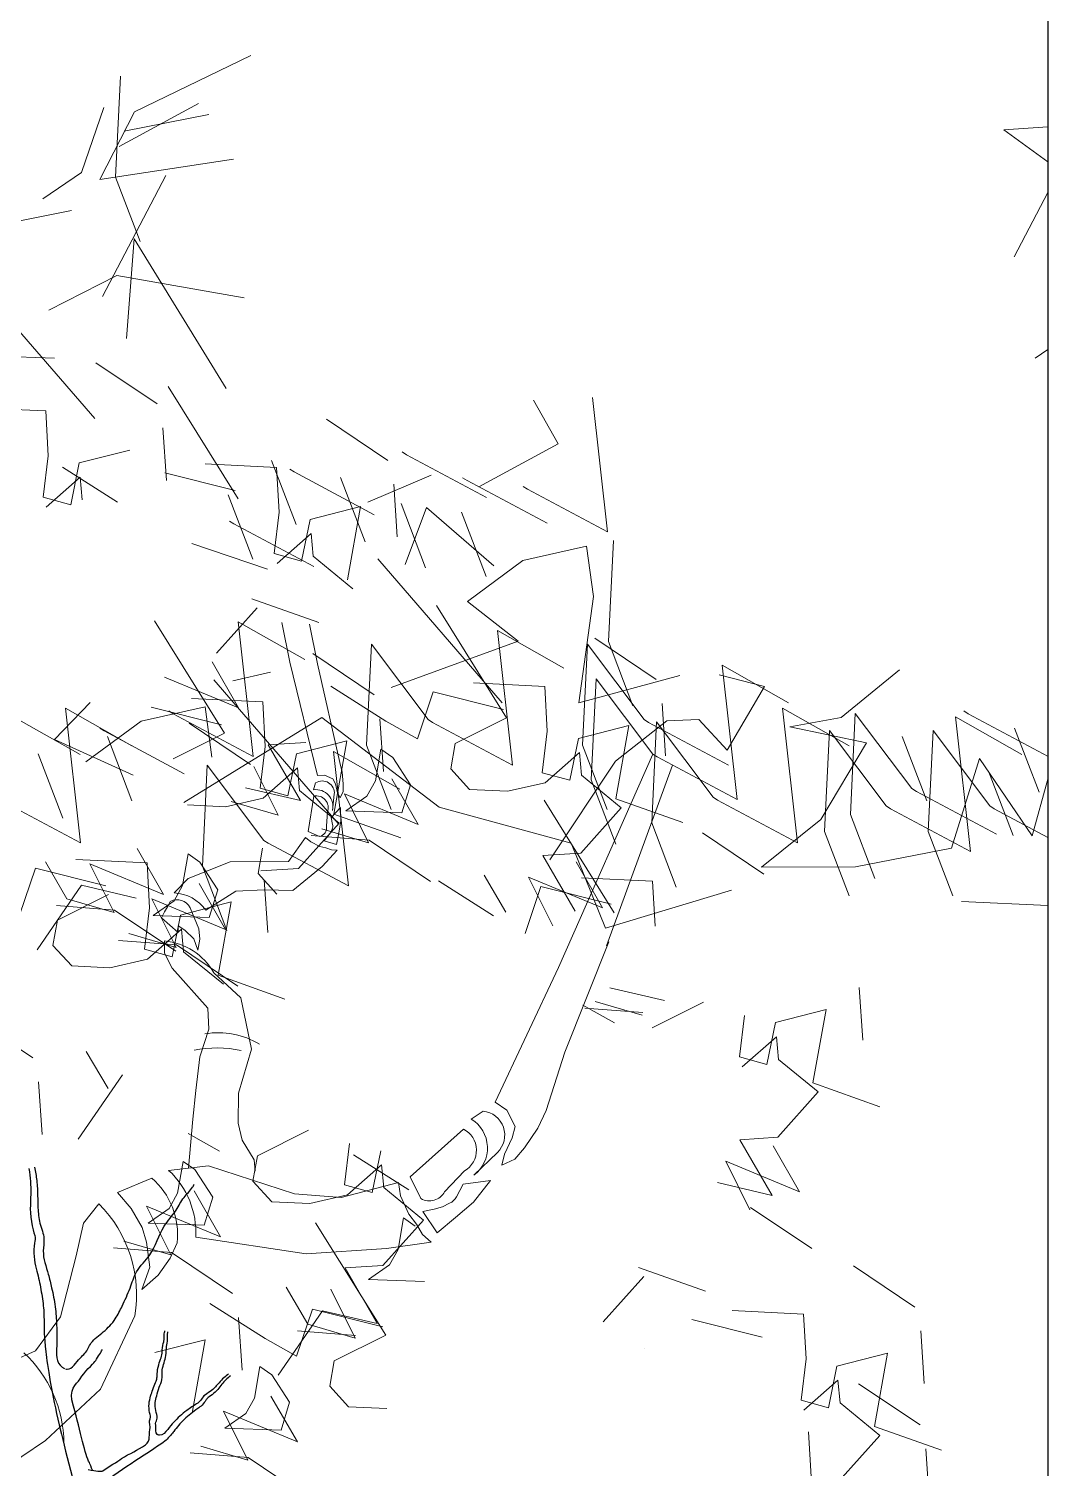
# Model space of a CAD drawing. Header units: inches. Extents: x 0.9 to 45.9, y 0.4 to 30.4.
# Drawn here: x 20.331 to 20.985, y 3.866 to 4.788 of the extents above; entities that cross this region are included whole.
import ezdxf

# ---------------------------------------------------------------- set-up
doc = ezdxf.new("R2010")
doc.units = ezdxf.units.IN
doc.header["$MEASUREMENT"] = 0
doc.layers.add('ARBOLES', color=3, linetype='Continuous', lineweight=0)
doc.layers.add('MUROS', color=9, linetype='Continuous')

# ---------------------------------------------------------------- blocks, each defined once
blk = doc.blocks.new('drbsh')
at = {"layer": 'ARBOLES'}
for p, q in [((2066.3863, 1326.096), (2066.3434, 1326.1248)), ((2066.3939, 1326.1083), (2066.4429, 1326.0297)), ((2066.2587, 1326.0935), (2066.3085, 1326.0911)), ((2066.3085, 1326.0911), (2066.3102, 1326.0598)), ((2066.5475, 1326.0566), (2066.5046, 1326.0854)), ((2066.3928, 1326.0425), (2066.3903, 1326.0793)), ((2066.3319, 1326.0548), (2066.3672, 1326.0638)), ((2066.3102, 1326.0598), (2066.3067, 1326.0309)), ((2066.3102, 1326.0598), (2066.3102, 1326.0598)), ((2066.3201, 1326.0519), (2066.3587, 1326.0275)), ((2066.326, 1326.0256), (2066.3319, 1326.0548)), ((2066.4199, 1326.0542), (2066.4696, 1326.0517)), ((2066.3088, 1326.0239), (2066.3326, 1326.0449)), ((2066.3326, 1326.0449), (2066.334, 1326.0291)), ((2066.3917, 1326.048), (2066.4408, 1326.0356)), ((2066.4696, 1326.0517), (2066.4714, 1326.0204)), ((2066.554, 1326.0032), (2066.5515, 1326.0399)), ((2066.3067, 1326.0309), (2066.326, 1326.0256)), ((2066.3587, 1326.0275), (2066.3587, 1326.0275)), ((2066.4931, 1326.0154), (2066.5284, 1326.0244)), ((2066.5284, 1326.0244), (2066.5193, 1325.9732)), ((2066.4714, 1326.0204), (2066.4679, 1325.9915)), ((2066.4714, 1326.0204), (2066.4714, 1326.0204)), ((2066.4872, 1325.9862), (2066.4931, 1326.0154)), ((2066.47, 1325.9845), (2066.4938, 1326.0056)), ((2066.4938, 1326.0056), (2066.4952, 1325.9897)), ((2066.4679, 1325.9915), (2066.4872, 1325.9862)), ((2066.4952, 1325.9897), (2066.523, 1325.967)), ((2066.4561, 1325.9536), (2066.4278, 1325.9219)), ((2066.4524, 1325.9599), (2066.4991, 1325.9433)), ((2066.5814, 1325.9553), (2066.6303, 1325.8767)), ((2066.3844, 1325.9446), (2066.4333, 1325.866)), ((2066.7349, 1325.9036), (2066.692, 1325.9324)), ((2066.5379, 1325.8929), (2066.495, 1325.9217)), ((2066.443, 1325.8838), (2066.4246, 1325.9159)), ((2066.3914, 1325.9052), (2066.443, 1325.8838)), ((2066.4392, 1325.9027), (2066.4655, 1325.9088)), ((2066.6073, 1325.9012), (2066.6571, 1325.8987)), ((2066.5075, 1325.8989), (2066.5461, 1325.8745)), ((2066.5681, 1325.8621), (2066.5791, 1325.895)), ((2066.5791, 1325.895), (2066.6283, 1325.8826)), ((2066.6571, 1325.8987), (2066.6588, 1325.8674)), ((2066.3821, 1325.8843), (2066.4313, 1325.8719)), ((2066.4103, 1325.8904), (2066.4601, 1325.888)), ((2066.4601, 1325.888), (2066.4618, 1325.8567)), ((2066.7414, 1325.8502), (2066.7389, 1325.8869)), ((2066.4515, 1325.8442), (2066.4087, 1325.873)), ((2066.5444, 1325.8394), (2066.5419, 1325.8761)), ((2066.5461, 1325.8745), (2066.5461, 1325.8745)), ((2066.5461, 1325.8745), (2066.5681, 1325.8621)), ((2066.6303, 1325.8767), (2066.5944, 1325.8588)), ((2066.6805, 1325.8624), (2066.7158, 1325.8714)), ((2066.7158, 1325.8714), (2066.7067, 1325.8202)), ((2066.4333, 1325.866), (2066.3974, 1325.8481)), ((2066.6588, 1325.8674), (2066.6553, 1325.8385)), ((2066.6588, 1325.8674), (2066.6588, 1325.8674)), ((2066.6746, 1325.8332), (2066.6805, 1325.8624)), ((2066.4618, 1325.8567), (2066.4583, 1325.8278)), ((2066.4618, 1325.8567), (2066.4618, 1325.8567)), ((2066.4902, 1325.8595), (2066.4638, 1325.8579)), ((2066.4638, 1325.8579), (2066.4863, 1325.819)), ((2066.4776, 1325.8224), (2066.4835, 1325.8517)), ((2066.4835, 1325.8517), (2066.5188, 1325.8607)), ((2066.5188, 1325.8607), (2066.5097, 1325.8095)), ((2066.5387, 1325.8327), (2066.5426, 1325.855)), ((2066.5426, 1325.855), (2066.5508, 1325.8492)), ((2066.5944, 1325.8588), (2066.5914, 1325.8411)), ((2066.6574, 1325.8315), (2066.6812, 1325.8526)), ((2066.6812, 1325.8526), (2066.6826, 1325.8367)), ((2066.4708, 1325.8088), (2066.4538, 1325.8428)), ((2066.4604, 1325.8208), (2066.4842, 1325.8418)), ((2066.4842, 1325.8418), (2066.4856, 1325.826)), ((2066.5508, 1325.8492), (2066.5632, 1325.8299)), ((2066.5914, 1325.8411), (2066.6044, 1325.8268)), ((2066.5327, 1325.8221), (2066.5387, 1325.8327)), ((2066.5687, 1325.8022), (2066.5502, 1325.8343)), ((2066.6311, 1325.8255), (2066.6574, 1325.8315)), ((2066.6553, 1325.8385), (2066.6746, 1325.8332)), ((2066.6826, 1325.8367), (2066.7104, 1325.814)), ((2066.4341, 1325.8147), (2066.4604, 1325.8208)), ((2066.4863, 1325.819), (2066.4481, 1325.8279)), ((2066.4583, 1325.8278), (2066.4776, 1325.8224)), ((2066.4856, 1325.826), (2066.5134, 1325.8033)), ((2066.5171, 1325.8237), (2066.5687, 1325.8022)), ((2066.534, 1325.7896), (2066.5171, 1325.8237)), ((2066.518, 1325.8119), (2066.5327, 1325.8221)), ((2066.5632, 1325.8299), (2066.5572, 1325.8105)), ((2066.6044, 1325.8268), (2066.6311, 1325.8255)), ((2066.4074, 1325.8161), (2066.4341, 1325.8147)), ((2066.4379, 1325.8184), (2066.4708, 1325.8088)), ((2066.5572, 1325.8105), (2066.518, 1325.8119)), ((2066.6566, 1325.8193), (2066.7055, 1325.7407)), ((2066.7104, 1325.814), (2066.6821, 1325.7823)), ((2066.7067, 1325.8202), (2066.7534, 1325.8036)), ((2066.5134, 1325.8033), (2066.4851, 1325.7716)), ((2066.5097, 1325.8095), (2066.5564, 1325.7929)), ((2066.5343, 1325.7914), (2066.4938, 1325.7946)), ((2066.5012, 1325.7993), (2066.534, 1325.7896)), ((2066.5772, 1325.7626), (2066.5343, 1325.7914)), ((2066.8101, 1325.7676), (2066.7672, 1325.7964)), ((2066.3908, 1325.7534), (2066.3724, 1325.7855)), ((2066.4041, 1325.7596), (2066.408, 1325.7818)), ((2066.408, 1325.7818), (2066.4162, 1325.7761)), ((2066.4599, 1325.7857), (2066.4568, 1325.768)), ((2066.6821, 1325.7823), (2066.6556, 1325.7807)), ((2066.6556, 1325.7807), (2066.6782, 1325.7417)), ((2066.2902, 1325.7389), (2066.3013, 1325.7718)), ((2066.3013, 1325.7718), (2066.3504, 1325.7594)), ((2066.3082, 1325.7763), (2066.3233, 1325.7504)), ((2066.3295, 1325.7779), (2066.3792, 1325.7755)), ((2066.3392, 1325.7748), (2066.3908, 1325.7534)), ((2066.3562, 1325.7408), (2066.3392, 1325.7748)), ((2066.3792, 1325.7755), (2066.381, 1325.7441)), ((2066.4162, 1325.7761), (2066.4287, 1325.7568)), ((2066.4851, 1325.7716), (2066.4586, 1325.7699)), ((2066.6973, 1325.7442), (2066.6789, 1325.7763)), ((2066.4341, 1325.7291), (2066.4156, 1325.7612)), ((2066.4568, 1325.768), (2066.4698, 1325.7537)), ((2066.4636, 1325.7269), (2066.4611, 1325.7636)), ((2066.5827, 1325.7629), (2066.6213, 1325.7385)), ((2066.6147, 1325.767), (2066.6298, 1325.7412)), ((2066.6457, 1325.7656), (2066.6973, 1325.7442)), ((2066.6627, 1325.7316), (2066.6457, 1325.7656)), ((2066.6826, 1325.7651), (2066.7323, 1325.7627)), ((2066.7323, 1325.7627), (2066.7341, 1325.7314)), ((2066.3334, 1325.7599), (2066.3025, 1325.7149)), ((2066.3524, 1325.7535), (2066.3166, 1325.7356)), ((2066.3233, 1325.7504), (2066.3562, 1325.7408)), ((2066.3717, 1325.7509), (2066.3334, 1325.7599)), ((2066.3825, 1325.7505), (2066.4341, 1325.7291)), ((2066.3995, 1325.7165), (2066.3825, 1325.7505)), ((2066.3982, 1325.7489), (2066.4041, 1325.7596)), ((2066.4287, 1325.7568), (2066.4226, 1325.7374)), ((2066.6433, 1325.7261), (2066.6543, 1325.759)), ((2066.6543, 1325.759), (2066.7035, 1325.7466)), ((2066.3565, 1325.7426), (2066.316, 1325.7457)), ((2066.3994, 1325.7138), (2066.3565, 1325.7426)), ((2066.381, 1325.7441), (2066.3775, 1325.7153)), ((2066.381, 1325.7441), (2066.381, 1325.7441)), ((2066.3835, 1325.7388), (2066.3982, 1325.7489)), ((2066.4027, 1325.7391), (2066.438, 1325.7482)), ((2066.438, 1325.7482), (2066.4288, 1325.697)), ((2066.3166, 1325.7356), (2066.3135, 1325.7179)), ((2066.4226, 1325.7374), (2066.3835, 1325.7388)), ((2066.3967, 1325.7099), (2066.4027, 1325.7391)), ((2066.3997, 1325.7183), (2066.3593, 1325.7214)), ((2066.3666, 1325.7261), (2066.3995, 1325.7165)), ((2066.3796, 1325.7083), (2066.4033, 1325.7293)), ((2066.4033, 1325.7293), (2066.4048, 1325.7135)), ((2066.3135, 1325.7179), (2066.3266, 1325.7036)), ((2066.3775, 1325.7153), (2066.3967, 1325.7099)), ((2066.4426, 1325.6895), (2066.3997, 1325.7183)), ((2066.4048, 1325.7135), (2066.4326, 1325.6908)), ((2066.3266, 1325.7036), (2066.3532, 1325.7022)), ((2066.3532, 1325.7022), (2066.3796, 1325.7083)), ((2066.4288, 1325.697), (2066.4755, 1325.6804)), ((2066.7406, 1325.6793), (2066.7024, 1325.6883)), ((2066.8791, 1325.6517), (2066.8766, 1325.6885)), ((2066.6837, 1325.6761), (2066.6837, 1325.6761)), ((2066.6837, 1325.6761), (2066.7057, 1325.6637)), ((2066.7254, 1325.671), (2066.6849, 1325.6741)), ((2066.6922, 1325.6788), (2066.7251, 1325.6692)), ((2066.7679, 1325.6783), (2066.7321, 1325.6604)), ((2066.8182, 1325.664), (2066.8535, 1325.673)), ((2066.8535, 1325.673), (2066.8443, 1325.6218)), ((2066.2994, 1325.6394), (2066.2565, 1325.6682)), ((2066.7965, 1325.669), (2066.793, 1325.6401)), ((2066.7965, 1325.669), (2066.7965, 1325.669)), ((2066.8122, 1325.6348), (2066.8182, 1325.664)), ((2066.795, 1325.6331), (2066.8188, 1325.6541)), ((2066.8188, 1325.6541), (2066.8203, 1325.6383)), ((2066.3368, 1325.6438), (2066.352, 1325.618)), ((2066.793, 1325.6401), (2066.8122, 1325.6348)), ((2066.8203, 1325.6383), (2066.848, 1325.6156)), ((2066.3059, 1325.5859), (2066.3034, 1325.6227)), ((2066.3621, 1325.6274), (2066.3311, 1325.5825)), ((2066.8443, 1325.6218), (2066.891, 1325.6052)), ((2066.848, 1325.6156), (2066.8197, 1325.5839)), ((2066.4079, 1325.5866), (2066.4079, 1325.5866)), ((2066.4079, 1325.5866), (2066.4299, 1325.5742)), ((2066.4921, 1325.5888), (2066.4563, 1325.5709)), ((2066.5207, 1325.5795), (2066.5172, 1325.5506)), ((2066.5207, 1325.5795), (2066.5207, 1325.5795)), ((2066.8197, 1325.5839), (2066.7933, 1325.5822)), ((2066.7933, 1325.5822), (2066.8158, 1325.5433)), ((2066.4563, 1325.5709), (2066.4532, 1325.5532)), ((2066.5234, 1325.5716), (2066.562, 1325.5472)), ((2066.5364, 1325.5453), (2066.5424, 1325.5745)), ((2066.835, 1325.5458), (2066.8165, 1325.5778)), ((2066.4005, 1325.5448), (2066.4044, 1325.567)), ((2066.4044, 1325.567), (2066.4126, 1325.5613)), ((2066.4126, 1325.5613), (2066.4251, 1325.542)), ((2066.5192, 1325.5436), (2066.543, 1325.5646)), ((2066.543, 1325.5646), (2066.5445, 1325.5488)), ((2066.7834, 1325.5672), (2066.835, 1325.5458)), ((2066.8003, 1325.5331), (2066.7834, 1325.5672)), ((2066.4532, 1325.5532), (2066.4663, 1325.5389)), ((2066.5172, 1325.5506), (2066.5364, 1325.5453)), ((2066.8158, 1325.5433), (2066.7776, 1325.5522)), ((2066.3946, 1325.5341), (2066.4005, 1325.5448)), ((2066.4305, 1325.5143), (2066.4121, 1325.5464)), ((2066.4251, 1325.542), (2066.4191, 1325.5226)), ((2066.4929, 1325.5376), (2066.5192, 1325.5436)), ((2066.5445, 1325.5488), (2066.5722, 1325.5261)), ((2066.562, 1325.5472), (2066.562, 1325.5472)), ((2066.3789, 1325.5357), (2066.4305, 1325.5143)), ((2066.3959, 1325.5017), (2066.3789, 1325.5357)), ((2066.3799, 1325.524), (2066.3946, 1325.5341)), ((2066.4663, 1325.5389), (2066.4929, 1325.5376)), ((2066.8435, 1325.5062), (2066.8006, 1325.5349)), ((2066.4191, 1325.5226), (2066.3799, 1325.524)), ((2066.4969, 1325.5242), (2066.5459, 1325.4456)), ((2066.5722, 1325.5261), (2066.5439, 1325.4944)), ((2066.5546, 1325.5054), (2066.5584, 1325.5276)), ((2066.5584, 1325.5276), (2066.5666, 1325.5219)), ((2066.363, 1325.5113), (2066.3959, 1325.5017)), ((2066.3962, 1325.5035), (2066.3557, 1325.5066)), ((2066.439, 1325.4747), (2066.3962, 1325.5035)), ((2066.5486, 1325.4947), (2066.5546, 1325.5054)), ((2066.5439, 1325.4944), (2066.5175, 1325.4927)), ((2066.5175, 1325.4927), (2066.54, 1325.4538)), ((2066.5339, 1325.4846), (2066.5486, 1325.4947)), ((2066.7225, 1325.4929), (2066.7692, 1325.4763)), ((2066.9155, 1325.4653), (2066.8727, 1325.4941)), ((2066.4765, 1325.4791), (2066.4916, 1325.4533)), ((2066.5731, 1325.4832), (2066.5339, 1325.4846)), ((2066.7263, 1325.4867), (2066.6979, 1325.455)), ((2066.5245, 1325.4436), (2066.5076, 1325.4777)), ((2066.4231, 1325.4678), (2066.4617, 1325.4434)), ((2066.5018, 1325.4627), (2066.4708, 1325.4178)), ((2066.4836, 1325.431), (2066.4947, 1325.4639)), ((2066.4947, 1325.4639), (2066.5438, 1325.4515)), ((2066.54, 1325.4538), (2066.5018, 1325.4627)), ((2066.788, 1325.4629), (2066.8377, 1325.4604)), ((2066.8377, 1325.4604), (2066.8395, 1325.4291)), ((2066.4456, 1325.4213), (2066.4431, 1325.458)), ((2066.4916, 1325.4533), (2066.5245, 1325.4436)), ((2066.7597, 1325.4567), (2066.8089, 1325.4443)), ((2066.3847, 1325.4335), (2066.4199, 1325.4425)), ((2066.4199, 1325.4425), (2066.4108, 1325.3913)), ((2066.4617, 1325.4434), (2066.4617, 1325.4434)), ((2066.4617, 1325.4434), (2066.4836, 1325.431)), ((2066.5248, 1325.4454), (2066.4843, 1325.4486)), ((2066.5459, 1325.4456), (2066.51, 1325.4277)), ((2066.9221, 1325.4119), (2066.9196, 1325.4486)), ((2066.7267, 1325.4362), (2066.7267, 1325.4362)), ((2066.8395, 1325.4291), (2066.836, 1325.4002)), ((2066.8395, 1325.4291), (2066.8395, 1325.4291)), ((2066.8611, 1325.4241), (2066.8964, 1325.4331)), ((2066.8964, 1325.4331), (2066.8873, 1325.382)), ((2066.4543, 1325.4016), (2066.4581, 1325.4238)), ((2066.4581, 1325.4238), (2066.4663, 1325.4181)), ((2066.51, 1325.4277), (2066.5069, 1325.41)), ((2066.8552, 1325.3949), (2066.8611, 1325.4241)), ((2066.4663, 1325.4181), (2066.4788, 1325.3988)), ((2066.5069, 1325.41), (2066.52, 1325.3957)), ((2066.838, 1325.3932), (2066.8618, 1325.4143)), ((2066.8618, 1325.4143), (2066.8633, 1325.3984)), ((2066.9191, 1325.383), (2066.8762, 1325.4118)), ((2066.4483, 1325.3909), (2066.4543, 1325.4016)), ((2066.4842, 1325.3711), (2066.4658, 1325.4032)), ((2066.4788, 1325.3988), (2066.4728, 1325.3794)), ((2066.836, 1325.4002), (2066.8552, 1325.3949)), ((2066.4326, 1325.3925), (2066.4842, 1325.3711)), ((2066.4496, 1325.3585), (2066.4326, 1325.3925)), ((2066.4336, 1325.3808), (2066.4483, 1325.3909)), ((2066.52, 1325.3957), (2066.5466, 1325.3944)), ((2066.8633, 1325.3984), (2066.891, 1325.3757)), ((2066.4728, 1325.3794), (2066.4336, 1325.3808)), ((2066.8873, 1325.382), (2066.934, 1325.3653)), ((2066.8413, 1325.3781), (2066.8431, 1325.3468)), ((2066.891, 1325.3757), (2066.8627, 1325.344)), ((2066.4499, 1325.3603), (2066.4094, 1325.3634)), ((2066.4167, 1325.3681), (2066.4496, 1325.3585)), ((2066.4928, 1325.3315), (2066.4499, 1325.3603)), ((2066.9256, 1325.3295), (2066.9231, 1325.3663))]:
    blk.add_line(p, q, dxfattribs=at)
at = {"layer": 'ARBOLES', "color": 40, "lineweight": -3, "ltscale": 0.05}
for points, knots in [([(2066.2967, 1325.5621), (2066.2977, 1325.5556), (2066.2981, 1325.5506), (2066.2978, 1325.5377), (2066.2971, 1325.5305), (2066.2999, 1325.5181), (2066.3008, 1325.5154), (2066.3012, 1325.5129), (2066.3011, 1325.5122), (2066.3003, 1325.5075), (2066.3, 1325.5037), (2066.3006, 1325.4975), (2066.3012, 1325.4947), (2066.303, 1325.4872), (2066.304, 1325.4836), (2066.3056, 1325.4748), (2066.3063, 1325.4704), (2066.3072, 1325.4621), (2066.3073, 1325.4578), (2066.3073, 1325.4496), (2066.3072, 1325.4458), (2066.3094, 1325.4251), (2066.3129, 1325.4042), (2066.3215, 1325.3674), (2066.3297, 1325.3355), (2066.3364, 1325.3103), (2066.3368, 1325.2856), (2066.3353, 1325.2568), (2066.3332, 1325.2453), (2066.3369, 1325.2323)], [0, 0, 0, 0, 0.0980861, 0.0980861, 0.1961721, 0.1961721, 0.2420974, 0.2420974, 0.2765232, 0.2765232, 0.3109491, 0.3109491, 0.345375, 0.345375, 0.4142268, 0.4142268, 0.4830785, 0.4830785, 0.5519303, 0.5519303, 0.6142308, 0.6142308, 0.6614213, 0.6614213, 0.6966575, 0.6966575, 0.7162255, 0.7162255, 0.7199722, 0.7199722, 0.7199722, 0.7199722]), ([(2066.3006, 1325.5629), (2066.3012, 1325.5598), (2066.3025, 1325.5532), (2066.3028, 1325.5437), (2066.303, 1325.5338), (2066.3038, 1325.5236), (2066.3082, 1325.514), (2066.3056, 1325.5017), (2066.3099, 1325.4905), (2066.3129, 1325.4776), (2066.3154, 1325.4658), (2066.3162, 1325.452), (2066.3163, 1325.4386), (2066.3155, 1325.4257), (2066.321, 1325.4227), (2066.3216, 1325.4224)], [0, 0, 0, 0, 0.0468367, 0.0998506, 0.1412475, 0.1951598, 0.2515602, 0.2924568, 0.3756672, 0.4238041, 0.490557, 0.5552215, 0.6264429, 0.7027791, 0.7118069, 0.7118069, 0.7118069, 0.7118069]), ([(2066.3223, 1325.4222), (2066.3227, 1325.422), (2066.3268, 1325.4213), (2066.3306, 1325.4287), (2066.3371, 1325.4335), (2066.34, 1325.4418), (2066.3492, 1325.4478), (2066.3571, 1325.4562), (2066.3624, 1325.4671), (2066.3675, 1325.4779), (2066.3713, 1325.4914), (2066.3841, 1325.5028), (2066.3884, 1325.5202), (2066.3994, 1325.5317), (2066.4043, 1325.542), (2066.41, 1325.5469), (2066.4118, 1325.5504), (2066.4122, 1325.5511)], [0.7156963, 0.7156963, 0.7156963, 0.7156963, 0.7216676, 0.7802199, 0.8039326, 0.8461499, 0.9039979, 0.9656301, 1.0159928, 1.0842666, 1.1445411, 1.2190615, 1.3304509, 1.4000223, 1.4515967, 1.497995, 1.5097042, 1.5097042, 1.5097042, 1.5097042]), ([(2066.3817, 1325.3885), (2066.3817, 1325.3885), (2066.3815, 1325.3896), (2066.3806, 1325.3936), (2066.3805, 1325.3957), (2066.3808, 1325.3997), (2066.3813, 1325.4016), (2066.3822, 1325.4048), (2066.3827, 1325.4062), (2066.3838, 1325.4094), (2066.3845, 1325.4112), (2066.3857, 1325.4139), (2066.386, 1325.4148), (2066.3863, 1325.4168), (2066.3863, 1325.4183), (2066.3866, 1325.4222), (2066.3872, 1325.4245), (2066.3884, 1325.4281), (2066.389, 1325.4297), (2066.3897, 1325.4323), (2066.3897, 1325.4336), (2066.39, 1325.4373), (2066.3905, 1325.4397), (2066.3911, 1325.4422), (2066.3911, 1325.4428), (2066.3911, 1325.4451), (2066.3911, 1325.4464), (2066.3915, 1325.448), (2066.3916, 1325.4483), (2066.3916, 1325.4486)], [0.8511255, 0.8511255, 0.8511255, 0.8511255, 0.9016283, 0.9016283, 0.9521312, 0.9521312, 1.002634, 1.002634, 1.0531369, 1.0531369, 1.1036397, 1.1036397, 1.1541426, 1.1541426, 1.2046454, 1.2046454, 1.2612071, 1.2612071, 1.3177689, 1.3177689, 1.3748789, 1.3748789, 1.4319888, 1.4319888, 1.4740884, 1.4740884, 1.5012781, 1.5012781, 1.5097042, 1.5097042, 1.5097042, 1.5097042]), ([(2066.3867, 1325.3761), (2066.3865, 1325.3762), (2066.3848, 1325.3772), (2066.3857, 1325.3809), (2066.3849, 1325.3845), (2066.3872, 1325.3882), (2066.3849, 1325.3931), (2066.3847, 1325.3984), (2066.3861, 1325.4038), (2066.3875, 1325.4091), (2066.3902, 1325.4149), (2066.3892, 1325.4227), (2066.3929, 1325.4301), (2066.3925, 1325.4373), (2066.3938, 1325.4424), (2066.3933, 1325.4458), (2066.3937, 1325.4476), (2066.3938, 1325.4479)], [0.7156963, 0.7156963, 0.7156963, 0.7156963, 0.7216676, 0.7802199, 0.8039326, 0.8461499, 0.9039979, 0.9656301, 1.0159928, 1.0842666, 1.1445411, 1.2190615, 1.3304509, 1.4000223, 1.4515967, 1.497995, 1.5097042, 1.5097042, 1.5097042, 1.5097042]), ([(2066.3412, 1325.3513), (2066.3403, 1325.3531), (2066.3394, 1325.356), (2066.3359, 1325.3616), (2066.3331, 1325.3781), (2066.324, 1325.4089), (2066.3296, 1325.4107), (2066.3352, 1325.4197), (2066.3415, 1325.4256), (2066.3441, 1325.429), (2066.3468, 1325.4334), (2066.3478, 1325.4353), (2066.3479, 1325.4355), (2066.3479, 1325.4356)], [0.7420267, 0.7420267, 0.7420267, 0.7420267, 0.7462366, 0.7462366, 0.774549, 0.774549, 0.7946105, 0.7946105, 0.8146721, 0.8146721, 0.8347336, 0.8347336, 0.844153, 0.844153, 0.844153, 0.844153]), ([(2066.4362, 1325.4187), (2066.4351, 1325.4178), (2066.4327, 1325.4159), (2066.4297, 1325.4127), (2066.4267, 1325.4093), (2066.4234, 1325.406), (2066.419, 1325.4039), (2066.4162, 1325.3989), (2066.4114, 1325.3963), (2066.4065, 1325.3927), (2066.4021, 1325.3893), (2066.3977, 1325.3847), (2066.3937, 1325.3801), (2066.3901, 1325.3753), (2066.3873, 1325.3759), (2066.387, 1325.376)], [0, 0, 0, 0, 0.0468367, 0.0998506, 0.1412475, 0.1951598, 0.2515602, 0.2924568, 0.3756672, 0.4238041, 0.490557, 0.5552215, 0.6264429, 0.7027791, 0.7118069, 0.7118069, 0.7118069, 0.7118069]), ([(2066.4374, 1325.4173), (2066.4351, 1325.4153), (2066.4334, 1325.4137), (2066.4297, 1325.4091), (2066.4278, 1325.4064), (2066.4231, 1325.4029), (2066.422, 1325.4022), (2066.4211, 1325.4015), (2066.4209, 1325.4012), (2066.4198, 1325.3993), (2066.4188, 1325.3979), (2066.4167, 1325.3959), (2066.4157, 1325.3951), (2066.4128, 1325.3931), (2066.4114, 1325.3921), (2066.4082, 1325.3895), (2066.4066, 1325.3882), (2066.4039, 1325.3856), (2066.4025, 1325.3841), (2066.4001, 1325.3812), (2066.399, 1325.3799), (2066.397, 1325.3772), (2066.3945, 1325.3743), (2066.391, 1325.371), (2066.3846, 1325.3667), (2066.367, 1325.3552), (2066.3574, 1325.3488), (2066.3494, 1325.3431), (2066.346, 1325.3412), (2066.3418, 1325.3385)], [0, 0, 0, 0, 0.0980861, 0.0980861, 0.1961721, 0.1961721, 0.2420974, 0.2420974, 0.2765232, 0.2765232, 0.3109491, 0.3109491, 0.345375, 0.345375, 0.4142268, 0.4142268, 0.4830785, 0.4830785, 0.5519303, 0.5519303, 0.6142308, 0.6142308, 0.6614213, 0.6614213, 0.6966575, 0.6966575, 0.7162255, 0.7162255, 0.7194095, 0.7194095, 0.7194095, 0.7194095]), ([(2066.338, 1325.3518), (2066.3439, 1325.3508), (2066.3472, 1325.3503), (2066.3526, 1325.3537), (2066.3585, 1325.3575), (2066.3671, 1325.3632), (2066.3727, 1325.3652), (2066.3821, 1325.372), (2066.3803, 1325.3768), (2066.382, 1325.3821), (2066.3807, 1325.3849), (2066.3812, 1325.387), (2066.3815, 1325.3877), (2066.3817, 1325.3883), (2066.3817, 1325.3884), (2066.3817, 1325.3885)], [0.7272812, 0.7272812, 0.7272812, 0.7272812, 0.731231, 0.731231, 0.7462366, 0.7462366, 0.774549, 0.774549, 0.7946105, 0.7946105, 0.8146721, 0.8146721, 0.8347336, 0.8347336, 0.844153, 0.844153, 0.844153, 0.844153])]:
    blk.add_open_spline(points, degree=3, knots=knots, dxfattribs=at)

msp = doc.modelspace()

# ---------------------------------------------------------------- linework, layer by layer
at = {"layer": 'ARBOLES', "lineweight": 5}
for p, q in [((20.47391, 4.77125, -0.074), (20.39926, 4.73527, -0.074)), ((20.39023, 4.75796, -0.074), (20.38709, 4.69321, -0.074)), ((20.37963, 4.73796, -0.074), (20.36525, 4.69634, -0.074)), ((20.39926, 4.73527, -0.074), (20.37692, 4.69176, -0.074)), ((20.44029, 4.74051, -0.074), (20.38942, 4.71287, -0.074)), ((20.44695, 4.73355, -0.074), (20.3927, 4.72272, -0.074)), ((20.98489, 4.72548, -0.074), (20.95667, 4.72371, -0.074)), ((20.95667, 4.72371, -0.074), (20.98489, 4.70311, -0.074)), ((20.37692, 4.69176, -0.074), (20.46269, 4.70488, -0.074)), ((20.36525, 4.69634, -0.074), (20.34056, 4.67947, -0.074)), ((20.37875, 4.61688, -0.074), (20.41926, 4.69442, -0.074)), ((20.38709, 4.69321, -0.074), (20.4028, 4.65197, -0.074)), ((20.96335, 4.64224, -0.074), (20.98489, 4.68349, -0.074)), ((20.35889, 4.67198, -0.074), (20.30464, 4.66115, -0.074)), ((20.39897, 4.6538, -0.074), (20.39403, 4.58981, -0.074)), ((20.45796, 4.5579, -0.074), (20.39897, 4.6538, -0.074)), ((20.29404, 4.63068, -0.074), (20.37381, 4.53852, -0.074)), ((20.38791, 4.63034, -0.074), (20.34439, 4.60803, -0.074)), ((20.46952, 4.61602, -0.074), (20.38791, 4.63034, -0.074)), ((20.34785, 4.57714, -0.074), (20.28567, 4.57952, -0.074)), ((20.98489, 4.58284, -0.074), (20.97671, 4.57724, -0.074)), ((20.65508, 4.55039, -0.074), (20.67082, 4.52235, -0.074)), ((20.69297, 4.55207, -0.074), (20.70257, 4.46584, -0.074)), ((20.67082, 4.52235, -0.074), (20.61995, 4.4947, -0.074)), ((20.5737, 4.51535, -0.074), (20.57086, 4.51713, -0.074)), ((20.62501, 4.48798, -0.074), (20.5737, 4.51535, -0.074)), ((20.48711, 4.51174, -0.074), (20.50281, 4.4705, -0.074)), ((20.50168, 4.50428, -0.074), (20.49884, 4.50606, -0.074)), ((20.55299, 4.47691, -0.074), (20.50168, 4.50428, -0.074)), ((20.53143, 4.50067, -0.074), (20.54713, 4.45943, -0.074)), ((20.54894, 4.48483, -0.074), (20.58951, 4.50221, -0.074)), ((20.61248, 4.49875, -0.074), (20.60965, 4.50053, -0.074)), ((20.66379, 4.47137, -0.074), (20.61248, 4.49875, -0.074)), ((20.65127, 4.49321, -0.074), (20.64843, 4.49499, -0.074)), ((20.4594, 4.4896, -0.074), (20.47511, 4.44836, -0.074)), ((20.70257, 4.46584, -0.074), (20.65127, 4.49321, -0.074)), ((20.57021, 4.48406, -0.074), (20.58591, 4.44282, -0.074)), ((20.57287, 4.44492, -0.074), (20.58654, 4.48158, -0.074)), ((20.58654, 4.48158, -0.074), (20.62974, 4.44405, -0.074)), ((20.60899, 4.47853, -0.074), (20.6247, 4.43729, -0.074)), ((20.4629, 4.47107, -0.074), (20.46006, 4.47285, -0.074)), ((20.51421, 4.4437, -0.074), (20.4629, 4.47107, -0.074)), ((20.48453, 4.44205, -0.074), (20.43592, 4.45848, -0.074)), ((20.70631, 4.46025, -0.074), (20.70317, 4.3955, -0.074)), ((20.5553, 4.44852, -0.074), (20.63507, 4.35637, -0.074)), ((20.64819, 4.44746, -0.074), (20.68915, 4.45663, -0.074)), ((20.68915, 4.45663, -0.074), (20.69352, 4.42444, -0.074)), ((20.61267, 4.42133, -0.074), (20.64819, 4.44746, -0.074)), ((20.64527, 4.39589, -0.074), (20.61267, 4.42133, -0.074)), ((20.69352, 4.42444, -0.074), (20.68419, 4.35636, -0.074)), ((20.50837, 4.38406, -0.074), (20.46582, 4.40815, -0.074)), ((20.46582, 4.40815, -0.074), (20.47543, 4.32192, -0.074)), ((20.67458, 4.37852, -0.074), (20.63203, 4.40262, -0.074)), ((20.63203, 4.40262, -0.074), (20.64163, 4.31639, -0.074)), ((20.55118, 4.39382, -0.074), (20.54805, 4.32907, -0.074)), ((20.58748, 4.34554, -0.074), (20.55118, 4.39382, -0.074)), ((20.5639, 4.36601, -0.074), (20.64527, 4.39589, -0.074)), ((20.64527, 4.39589, -0.074), (20.64527, 4.39589, -0.074)), ((20.68969, 4.39382, -0.074), (20.68655, 4.32907, -0.074)), ((20.72599, 4.34554, -0.074), (20.68969, 4.39382, -0.074)), ((20.70317, 4.3955, -0.074), (20.71888, 4.35426, -0.074)), ((20.7741, 4.37431, -0.074), (20.80327, 4.36671, -0.074)), ((20.81862, 4.35638, -0.074), (20.77607, 4.38048, -0.074)), ((20.77607, 4.38048, -0.074), (20.78568, 4.29424, -0.074)), ((20.88976, 4.37747, -0.074), (20.8524, 4.34688, -0.074)), ((20.88976, 4.37747, -0.074), (20.88976, 4.37747, -0.074)), ((20.45003, 4.37103, -0.074), (20.5298, 4.27888, -0.074)), ((20.68419, 4.35636, -0.074), (20.74892, 4.37387, -0.074)), ((20.69523, 4.37168, -0.074), (20.69209, 4.30693, -0.074)), ((20.73153, 4.3234, -0.074), (20.69523, 4.37168, -0.074)), ((20.80327, 4.36671, -0.074), (20.77925, 4.32596, -0.074)), ((20.34806, 4.33272, -0.074), (20.37083, 4.35653, -0.074)), ((20.36433, 4.32317, -0.074), (20.32177, 4.34727, -0.074)), ((20.39757, 4.3287, -0.074), (20.35502, 4.3528, -0.074)), ((20.35502, 4.3528, -0.074), (20.36462, 4.26657, -0.074)), ((20.40359, 4.34456, -0.074), (20.44455, 4.35373, -0.074)), ((20.42412, 4.34929, -0.074), (20.42128, 4.35107, -0.074)), ((20.47543, 4.32192, -0.074), (20.42412, 4.34929, -0.074)), ((20.43085, 4.29235, -0.074), (20.51944, 4.34686, -0.074)), ((20.44455, 4.35373, -0.074), (20.44892, 4.32154, -0.074)), ((20.51944, 4.34686, -0.074), (20.59457, 4.28948, -0.074)), ((20.85741, 4.3287, -0.074), (20.81485, 4.3528, -0.074)), ((20.81485, 4.3528, -0.074), (20.82446, 4.26657, -0.074)), ((20.8524, 4.34688, -0.074), (20.81952, 4.34093, -0.074)), ((20.86143, 4.34954, -0.074), (20.8583, 4.28479, -0.074)), ((20.89774, 4.30125, -0.074), (20.86143, 4.34954, -0.074)), ((20.96821, 4.32317, -0.074), (20.92566, 4.34727, -0.074)), ((20.92566, 4.34727, -0.074), (20.93526, 4.26103, -0.074)), ((20.93382, 4.34929, -0.074), (20.93098, 4.35107, -0.074)), ((20.98513, 4.32192, -0.074), (20.93382, 4.34929, -0.074)), ((20.36807, 4.31843, -0.074), (20.40359, 4.34456, -0.074)), ((20.3798, 4.33822, -0.074), (20.37696, 4.34, -0.074)), ((20.4311, 4.31085, -0.074), (20.3798, 4.33822, -0.074)), ((20.59032, 4.34376, -0.074), (20.58748, 4.34554, -0.074)), ((20.64163, 4.31639, -0.074), (20.59032, 4.34376, -0.074)), ((20.74055, 4.34467, -0.074), (20.70759, 4.31892, -0.074)), ((20.72883, 4.34376, -0.074), (20.72599, 4.34554, -0.074)), ((20.78014, 4.31639, -0.074), (20.72883, 4.34376, -0.074)), ((20.73401, 4.344, -0.074), (20.73088, 4.27925, -0.074)), ((20.77031, 4.29572, -0.074), (20.73401, 4.344, -0.074)), ((20.76108, 4.34565, -0.074), (20.74055, 4.34467, -0.074)), ((20.77925, 4.32596, -0.074), (20.76108, 4.34565, -0.074)), ((20.81952, 4.34093, -0.074), (20.86861, 4.33068, -0.074)), ((20.84481, 4.33847, -0.074), (20.84168, 4.27372, -0.074)), ((20.88112, 4.29018, -0.074), (20.84481, 4.33847, -0.074)), ((20.91129, 4.33847, -0.074), (20.90816, 4.27372, -0.074)), ((20.9476, 4.29018, -0.074), (20.91129, 4.33847, -0.074)), ((20.96356, 4.34014, -0.074), (20.97927, 4.2989, -0.074)), ((20.39844, 4.30988, -0.074), (20.34806, 4.33272, -0.074)), ((20.38184, 4.33461, -0.074), (20.39755, 4.29337, -0.074)), ((20.54805, 4.32907, -0.074), (20.56375, 4.28783, -0.074)), ((20.68655, 4.32907, -0.074), (20.70226, 4.28783, -0.074)), ((20.86861, 4.33068, -0.074), (20.83934, 4.28145, -0.074)), ((20.89154, 4.33461, -0.074), (20.90725, 4.29337, -0.074)), ((20.33752, 4.32354, -0.074), (20.35323, 4.2823, -0.074)), ((20.52676, 4.32512, -0.074), (20.53637, 4.23889, -0.074)), ((20.56931, 4.30103, -0.074), (20.52676, 4.32512, -0.074)), ((20.70759, 4.31892, -0.074), (20.66563, 4.2557, -0.074)), ((20.73437, 4.32162, -0.074), (20.73153, 4.3234, -0.074)), ((20.78568, 4.29424, -0.074), (20.73437, 4.32162, -0.074)), ((20.92302, 4.2631, -0.074), (20.94109, 4.32054, -0.074)), ((20.94109, 4.32054, -0.074), (20.97484, 4.27099, -0.074)), ((20.44592, 4.31633, -0.074), (20.44278, 4.25158, -0.074)), ((20.48222, 4.26804, -0.074), (20.44592, 4.31633, -0.074)), ((20.94694, 4.31247, -0.074), (20.96265, 4.27123, -0.074)), ((20.69209, 4.30693, -0.074), (20.7078, 4.26569, -0.074)), ((20.90057, 4.29948, -0.074), (20.89774, 4.30125, -0.074)), ((20.97484, 4.27099, -0.074), (20.98489, 4.3073, -0.074)), ((20.36462, 4.26657, -0.074), (20.31331, 4.29394, -0.074)), ((20.77315, 4.29394, -0.074), (20.77031, 4.29572, -0.074)), ((20.82446, 4.26657, -0.074), (20.77315, 4.29394, -0.074)), ((20.95188, 4.2721, -0.074), (20.90057, 4.29948, -0.074)), ((20.59457, 4.28948, -0.074), (20.67927, 4.2664, -0.074)), ((20.8583, 4.28479, -0.074), (20.87401, 4.24355, -0.074)), ((20.88395, 4.28841, -0.074), (20.88112, 4.29018, -0.074)), ((20.93526, 4.26103, -0.074), (20.88395, 4.28841, -0.074)), ((20.95044, 4.28841, -0.074), (20.9476, 4.29018, -0.074)), ((20.98489, 4.27002, -0.074), (20.95044, 4.28841, -0.074)), ((20.73088, 4.27925, -0.074), (20.74658, 4.23801, -0.074)), ((20.83934, 4.28145, -0.074), (20.80121, 4.25082, -0.074)), ((20.84168, 4.27372, -0.074), (20.85739, 4.23248, -0.074)), ((20.90816, 4.27372, -0.074), (20.92387, 4.23248, -0.074)), ((20.53637, 4.23889, -0.074), (20.48506, 4.26626, -0.074)), ((20.67927, 4.2664, -0.074), (20.70135, 4.21184, -0.074)), ((20.86163, 4.25115, -0.074), (20.92302, 4.2631, -0.074)), ((20.44278, 4.25158, -0.074), (20.45849, 4.21034, -0.074)), ((20.80121, 4.25082, -0.074), (20.86163, 4.25115, -0.074)), ((20.70135, 4.21184, -0.074), (20.78204, 4.23617, -0.074)), ((20.9295, 4.22881, -0.074), (20.98489, 4.22642, -0.074))]:
    msp.add_line(p, q, dxfattribs=at)
at = {"layer": 'ARBOLES', "color": 40, "lineweight": 5}
for p, q in [((20.49373, 4.4077, -0.074), (20.49889, 4.38228, -0.074)), ((20.51147, 4.40661, -0.074), (20.51663, 4.3812, -0.074)), ((20.49889, 4.38228, -0.074), (20.51654, 4.3096, -0.074)), ((20.51663, 4.3812, -0.074), (20.5309, 4.31793, -0.074)), ((20.73153, 4.3234, -0.074), (20.6712, 4.18663, -0.074)), ((20.51654, 4.3096, -0.074), (20.52105, 4.30998, -0.074)), ((20.52105, 4.30998, -0.074), (20.52644, 4.30759, -0.074)), ((20.5309, 4.31793, -0.074), (20.53239, 4.31188, -0.074)), ((20.53239, 4.31188, -0.074), (20.53313, 4.30435, -0.074)), ((20.74416, 4.31639, -0.074), (20.70188, 4.20044, -0.074)), ((20.51539, 4.30494, -0.074), (20.51408, 4.30054, -0.074)), ((20.52644, 4.30759, -0.074), (20.52803, 4.30431, -0.074)), ((20.52803, 4.30431, -0.074), (20.52952, 4.29862, -0.074)), ((20.53313, 4.30435, -0.074), (20.53304, 4.29953, -0.074)), ((20.51416, 4.29647, -0.074), (20.51068, 4.27379, -0.074)), ((20.52618, 4.28716, -0.074), (20.52735, 4.29763, -0.074)), ((20.52952, 4.29862, -0.074), (20.53106, 4.2954, -0.074)), ((20.53304, 4.29953, -0.074), (20.53106, 4.2954, -0.074)), ((20.5223, 4.27714, -0.074), (20.52294, 4.2863, -0.074)), ((20.52536, 4.28274, -0.074), (20.53141, 4.28924, -0.074)), ((20.52625, 4.2783, -0.074), (20.52536, 4.28274, -0.074)), ((20.53141, 4.28924, -0.074), (20.53152, 4.28045, -0.074)), ((20.51068, 4.27379, -0.074), (20.51784, 4.2706, -0.074)), ((20.5233, 4.27073, -0.074), (20.52487, 4.27303, -0.074)), ((20.52487, 4.27303, -0.074), (20.5259, 4.2753, -0.074)), ((20.53025, 4.27301, -0.074), (20.52887, 4.26544, -0.074)), ((20.53152, 4.28045, -0.074), (20.53025, 4.27301, -0.074)), ((20.48506, 4.26626, -0.074), (20.48222, 4.26804, -0.074)), ((20.50894, 4.27002, -0.074), (20.49791, 4.25462, -0.074)), ((20.50894, 4.27002, -0.074), (20.51225, 4.26711, -0.074)), ((20.51225, 4.26711, -0.074), (20.51807, 4.26425, -0.074)), ((20.51807, 4.26425, -0.074), (20.52193, 4.26334, -0.074)), ((20.52096, 4.26779, -0.074), (20.5233, 4.27073, -0.074)), ((20.52887, 4.26544, -0.074), (20.52096, 4.26779, -0.074)), ((20.46067, 4.25429, -0.074), (20.43369, 4.2436, -0.074)), ((20.49791, 4.25462, -0.074), (20.46067, 4.25429, -0.074)), ((20.52924, 4.2619, -0.074), (20.51948, 4.25127, -0.074)), ((20.52193, 4.26334, -0.074), (20.52559, 4.26206, -0.074)), ((20.52559, 4.26206, -0.074), (20.52924, 4.2619, -0.074)), ((20.51948, 4.25127, -0.074), (20.50068, 4.23604, -0.074)), ((20.43369, 4.2436, -0.074), (20.42474, 4.2344, -0.074)), ((20.48237, 4.23646, -0.074), (20.46419, 4.23563, -0.074)), ((20.50068, 4.23604, -0.074), (20.48237, 4.23646, -0.074)), ((20.42213, 4.229, -0.074), (20.42037, 4.22558, -0.074)), ((20.46419, 4.23563, -0.074), (20.44504, 4.22341, -0.074)), ((20.41852, 4.2222, -0.074), (20.4166, 4.21848, -0.074)), ((20.4166, 4.21848, -0.074), (20.42735, 4.209, -0.074)), ((20.42037, 4.22558, -0.074), (20.41852, 4.2222, -0.074)), ((20.43501, 4.22485, -0.074), (20.44058, 4.21131, -0.074)), ((20.42733, 4.21325, -0.074), (20.43145, 4.2105, -0.074)), ((20.42735, 4.209, -0.074), (20.42733, 4.21325, -0.074)), ((20.43145, 4.2105, -0.074), (20.43731, 4.20494, -0.074)), ((20.44058, 4.21131, -0.074), (20.44108, 4.20468, -0.074)), ((20.41846, 4.20363, -0.074), (20.41854, 4.19568, -0.074)), ((20.43731, 4.20494, -0.074), (20.43992, 4.1978, -0.074)), ((20.44108, 4.20468, -0.074), (20.43992, 4.1978, -0.074)), ((20.70347, 4.20304, -0.074), (20.67513, 4.13232, -0.074)), ((20.41854, 4.19568, -0.074), (20.42344, 4.18619, -0.074)), ((20.42344, 4.18619, -0.074), (20.44619, 4.16043, -0.074)), ((20.45013, 4.18323, -0.074), (20.4675, 4.16721, -0.074)), ((20.6712, 4.18663, -0.074), (20.63051, 4.10028, -0.074)), ((20.4675, 4.16721, -0.074), (20.47427, 4.13417, -0.074)), ((20.44619, 4.16043, -0.074), (20.44691, 4.14696, -0.074)), ((20.44691, 4.14696, -0.074), (20.44104, 4.12923, -0.074)), ((20.44104, 4.12923, -0.074), (20.43851, 4.10764, -0.074)), ((20.47427, 4.13417, -0.074), (20.46593, 4.10593, -0.074)), ((20.67513, 4.13232, -0.074), (20.66326, 4.09486, -0.074)), ((20.43851, 4.10764, -0.074), (20.43671, 4.08926, -0.074)), ((20.46593, 4.10593, -0.074), (20.46574, 4.08688, -0.074)), ((20.63051, 4.10028, -0.074), (20.63795, 4.09512, -0.074)), ((20.43671, 4.08926, -0.074), (20.43391, 4.05794, -0.074)), ((20.62281, 4.09454, -0.074), (20.6152, 4.08943, -0.074)), ((20.63795, 4.09512, -0.074), (20.64323, 4.08459, -0.074)), ((20.66326, 4.09486, -0.074), (20.65787, 4.08363, -0.074)), ((20.46574, 4.08688, -0.074), (20.46838, 4.07597, -0.074)), ((20.61013, 4.08305, -0.074), (20.57591, 4.05247, -0.074)), ((20.64323, 4.08459, -0.074), (20.64151, 4.07749, -0.074)), ((20.65787, 4.08363, -0.074), (20.64942, 4.07107, -0.074)), ((20.46838, 4.07597, -0.074), (20.47608, 4.06329, -0.074)), ((20.64151, 4.07749, -0.074), (20.63657, 4.06682, -0.074)), ((20.64942, 4.07107, -0.074), (20.64317, 4.06374, -0.074)), ((20.47658, 4.05606, -0.074), (20.47608, 4.06329, -0.074)), ((20.61684, 4.05339, -0.074), (20.63196, 4.06806, -0.074)), ((20.63657, 4.06682, -0.074), (20.63485, 4.0599, -0.074)), ((20.64317, 4.06374, -0.074), (20.63485, 4.0599, -0.074)), ((20.41026, 4.05152, -0.074), (20.4032, 4.04849, -0.074)), ((20.44667, 4.05935, -0.074), (20.42115, 4.05653, -0.074)), ((20.50191, 4.04152, -0.074), (20.44667, 4.05935, -0.074)), ((20.57591, 4.05247, -0.074), (20.58289, 4.03843, -0.074)), ((20.5981, 4.04286, -0.074), (20.61075, 4.05618, -0.074)), ((20.39605, 4.04562, -0.074), (20.38833, 4.04233, -0.074)), ((20.38833, 4.04233, -0.074), (20.39701, 4.03202, -0.074)), ((20.4032, 4.04849, -0.074), (20.39605, 4.04562, -0.074)), ((20.56843, 4.04886, -0.074), (20.53182, 4.03913, -0.074)), ((20.56843, 4.04886, -0.074), (20.56983, 4.04017, -0.074)), ((20.60568, 4.03962, -0.074), (20.60995, 4.0476, -0.074)), ((20.60995, 4.0476, -0.074), (20.62755, 4.04994, -0.074)), ((20.62755, 4.04994, -0.074), (20.61655, 4.03624, -0.074)), ((20.37644, 4.03504, -0.074), (20.36645, 4.02267, -0.074)), ((20.53182, 4.03913, -0.074), (20.50191, 4.04152, -0.074)), ((20.56983, 4.04017, -0.074), (20.57517, 4.02835, -0.074)), ((20.59149, 4.03169, -0.074), (20.59684, 4.03325, -0.074)), ((20.59684, 4.03325, -0.074), (20.60133, 4.03543, -0.074)), ((20.61655, 4.03624, -0.074), (20.60512, 4.02637, -0.074)), ((20.39701, 4.03202, -0.074), (20.40418, 4.01999, -0.074)), ((20.57517, 4.02835, -0.074), (20.57997, 4.02203, -0.074)), ((20.58414, 4.03012, -0.074), (20.59149, 4.03169, -0.074)), ((20.59335, 4.01644, -0.074), (20.58414, 4.03012, -0.074)), ((20.60512, 4.02637, -0.074), (20.59335, 4.01644, -0.074)), ((20.36645, 4.02267, -0.074), (20.36195, 4.0018, -0.074)), ((20.40418, 4.01999, -0.074), (20.40704, 4.0105, -0.074)), ((20.57997, 4.02203, -0.074), (20.58399, 4.0154, -0.074)), ((20.58399, 4.0154, -0.074), (20.58942, 4.0105, -0.074)), ((20.40704, 4.0105, -0.074), (20.409, 3.99448, -0.074)), ((20.42666, 4.01013, -0.074), (20.42216, 4.00015, -0.074)), ((20.50931, 4.00311, -0.074), (20.4385, 4.01374, -0.074)), ((20.56084, 4.00651, -0.074), (20.50931, 4.00311, -0.074)), ((20.58942, 4.0105, -0.074), (20.56084, 4.00651, -0.074)), ((20.36195, 4.0018, -0.074), (20.35182, 3.96262, -0.074)), ((20.42216, 4.00015, -0.074), (20.4145, 3.98928, -0.074)), ((20.409, 3.99448, -0.074), (20.40395, 3.98014, -0.074)), ((20.4145, 3.98928, -0.074), (20.40395, 3.98014, -0.074)), ((20.35182, 3.96262, -0.074), (20.33581, 3.94092, -0.074)), ((20.39937, 3.96327, -0.074), (20.37743, 3.91629, -0.074)), ((20.33581, 3.94092, -0.074), (20.28453, 3.91798, -0.074)), ((20.37743, 3.91629, -0.074), (20.3421, 3.88332, -0.074)), ((20.3421, 3.88332, -0.074), (20.29331, 3.85034, -0.074))]:
    msp.add_line(p, q, dxfattribs=at)
for centre, radius, start, end in [((20.51556, 4.28972, -0.074), 0.01092, 346.45696, 97.7757), ((20.51965, 4.29847, -0.074), 0.00774, 353.79539, 123.34049), ((20.51585, 4.28906, -0.074), 0.00761, 338.76219, 102.87262), ((20.51693, 4.27601, -0.074), 0.00549, 279.5404, 11.88746), ((20.52146, 4.27734, -0.074), 0.00489, 335.39722, 11.36581), ((20.42644, 4.22031, -0.074), 0.0097, 27.92972, 116.3502), ((20.42324, 4.20738, -0.074), 0.02706, 36.31724, 86.8201), ((20.41455, 4.16278, -0.074), 0.04104, 29.89189, 84.53643), ((20.45311, 4.09473, -0.074), 0.05007, 58.33277, 99.97941), ((20.45192, 4.0574, -0.074), 0.07761, 78.36814, 100.7119), ((20.60371, 4.07084, -0.074), 0.02185, 306.95656, 58.2753), ((20.62115, 4.07914, -0.074), 0.01549, 314.29498, 83.84009), ((20.60331, 4.06945, -0.074), 0.01521, 299.26178, 63.37221), ((20.3791, 4.01524, -0.074), 0.04783, 353.87429, 49.34194), ((20.38447, 4.01675, -0.074), 0.05412, 356.81684, 47.31969), ((20.58837, 4.04795, -0.074), 0.01098, 240.04, 332.38706), ((20.31844, 3.97697, -0.074), 0.08208, 350.39149, 45.03603), ((20.59706, 4.04423, -0.074), 0.00978, 295.89682, 331.86541), ((20.27408, 3.88075, -0.074), 0.07996, 0.67598, 47.3455)]:
    msp.add_arc(centre, radius, start, end, dxfattribs=at)
at = {"layer": 'MUROS'}
msp.add_line((20.98489, 5.20237, -0.074), (20.98489, 2.40237, -0.074), dxfattribs=at)

# ---------------------------------------------------------------- block references
at = {"layer": 'ARBOLES', "lineweight": 5, "xscale": 0.9180296296761412, "yscale": 0.9180296296761412, "zscale": 0.9180296296761412}
msp.add_blockref('drbsh', (-1876.59006, -1212.84753, -0.074), dxfattribs=at)

doc.saveas('drawing.dxf')
